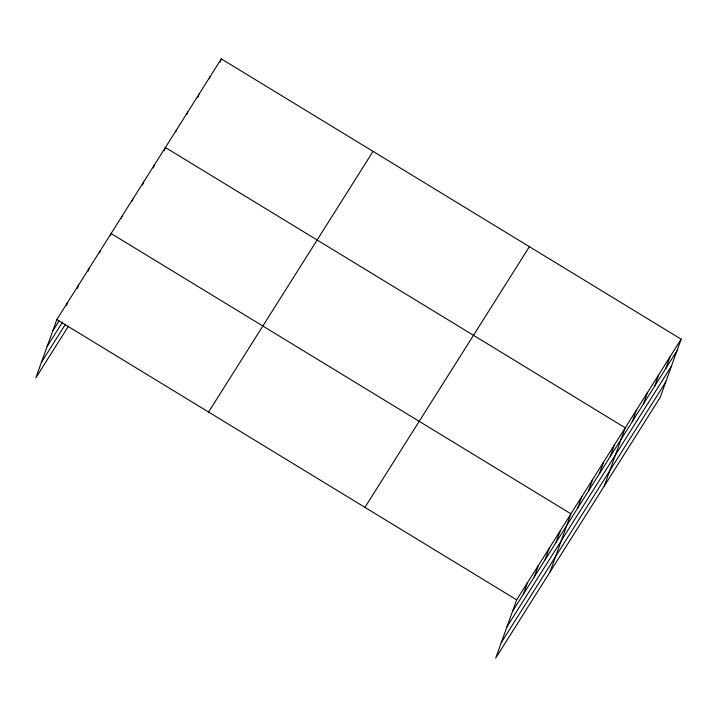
<?xml version="1.0" encoding="UTF-8"?>
<svg xmlns="http://www.w3.org/2000/svg" width="717" height="717" viewBox="0 0 717 717"><rect width="100%" height="100%" fill="white"/><g stroke="black" fill="none" stroke-linecap="round" stroke-linejoin="round"><path stroke-width="1.08" d="M681.15 339.177L516.67 599.851L495.698 658.116L660.169 397.451L681.15 339.177L221.302 58.884L56.831 319.549L35.85 377.823L68.42 326.208M66.547 305.496L67.685 302.35M77.409 288.288L78.538 285.142M88.263 271.089L89.392 267.943M99.493 252.832L100.246 250.735M110.346 235.633L111.108 233.527L570.947 513.829L549.975 572.094M121.209 218.425L121.962 216.328M132.062 201.217L132.815 199.12M142.54 185.067L143.669 181.921M153.393 167.859L154.531 164.713M164.247 150.66L165.385 147.505L625.224 427.807L604.252 486.072M175.808 131.883L176.57 129.786M186.994 114.155L187.755 112.058M197.802 97.476L198.941 94.33M209.364 78.7L210.117 76.602M220.173 62.029L221.302 58.884M523.374 594.187L527.524 582.652M534.228 576.988L538.386 565.444M545.081 559.78L549.24 548.236M555.944 542.572L560.094 531.037M577.651 508.165L581.81 496.63M588.505 490.966L592.663 479.422M599.358 473.758L603.517 462.214M610.221 456.55L614.37 445.015M632.26 421.623L636.409 410.079M643.445 403.895L647.594 392.36M654.63 386.176L658.78 374.632M665.806 368.448L669.965 356.905M52.673 331.093L58.955 321.135M47.125 346.517L62.549 322.067M41.398 362.399L65.399 324.371M208.575 412.051L373.055 151.377M364.926 507.358L529.397 246.684M512.521 611.395L676.991 350.721M506.964 626.81L671.444 366.136M501.246 642.701L665.726 382.027M56.831 319.549L516.67 599.851"/></g></svg>
